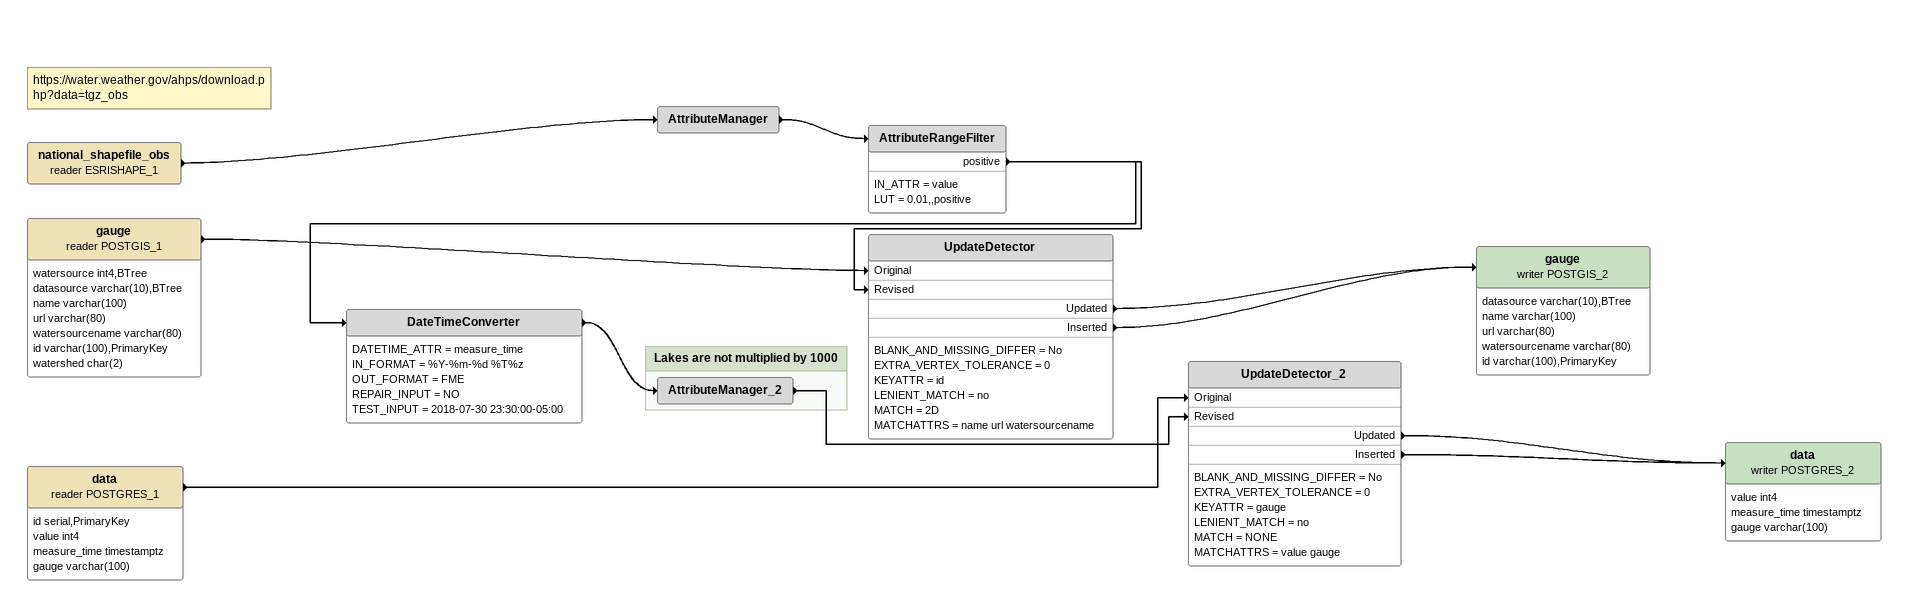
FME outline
Note: https://water.weather.gov/ahps/download.php?data=tgz_obs
national_shapefile_obs (reader ESRISHAPE_1)
    -> AttributeManager
AttributeManager
    -> AttributeRangeFilter
AttributeRangeFilter
    IN_ATTR = value
    LUT = 0.01,,positive
    positive -> DateTimeConverter
    positive -> UpdateDetector [Revised]
DateTimeConverter
    DATETIME_ATTR = measure_time
    IN_FORMAT = %Y-%m-%d %T%z
    OUT_FORMAT = FME
    REPAIR_INPUT = NO
    TEST_INPUT = 2018-07-30 23:30:00-05:00
    -> AttributeManager_2
gauge (reader POSTGIS_1)
    attributes: watersource int4,BTree, datasource varchar(10),BTree, name varchar(100), url varchar(80), watersourcename varchar(80), id varchar(100),PrimaryKey, watershed char(2)
    -> UpdateDetector [Original]
UpdateDetector
    BLANK_AND_MISSING_DIFFER = No
    EXTRA_VERTEX_TOLERANCE = 0
    KEYATTR = id
    LENIENT_MATCH = no
    MATCH = 2D
    MATCHATTRS = name url watersourcename
    Updated -> gauge (writer POSTGIS_2)
    Inserted -> gauge (writer POSTGIS_2)
gauge (writer POSTGIS_2)
    attributes: datasource varchar(10),BTree, name varchar(100), url varchar(80), watersourcename varchar(80), id varchar(100),PrimaryKey
data (reader POSTGRES_1)
    attributes: id serial,PrimaryKey, value int4, measure_time timestamptz, gauge varchar(100)
    -> UpdateDetector_2 [Original]
UpdateDetector_2
    BLANK_AND_MISSING_DIFFER = No
    EXTRA_VERTEX_TOLERANCE = 0
    KEYATTR = gauge
    LENIENT_MATCH = no
    MATCH = NONE
    MATCHATTRS = value gauge
    Updated -> data (writer POSTGRES_2)
    Inserted -> data (writer POSTGRES_2)
data (writer POSTGRES_2)
    attributes: value int4, measure_time timestamptz, gauge varchar(100)

Bookmark: Lakes are not multiplied by 1000
AttributeManager_2
    -> UpdateDetector_2 [Revised]
